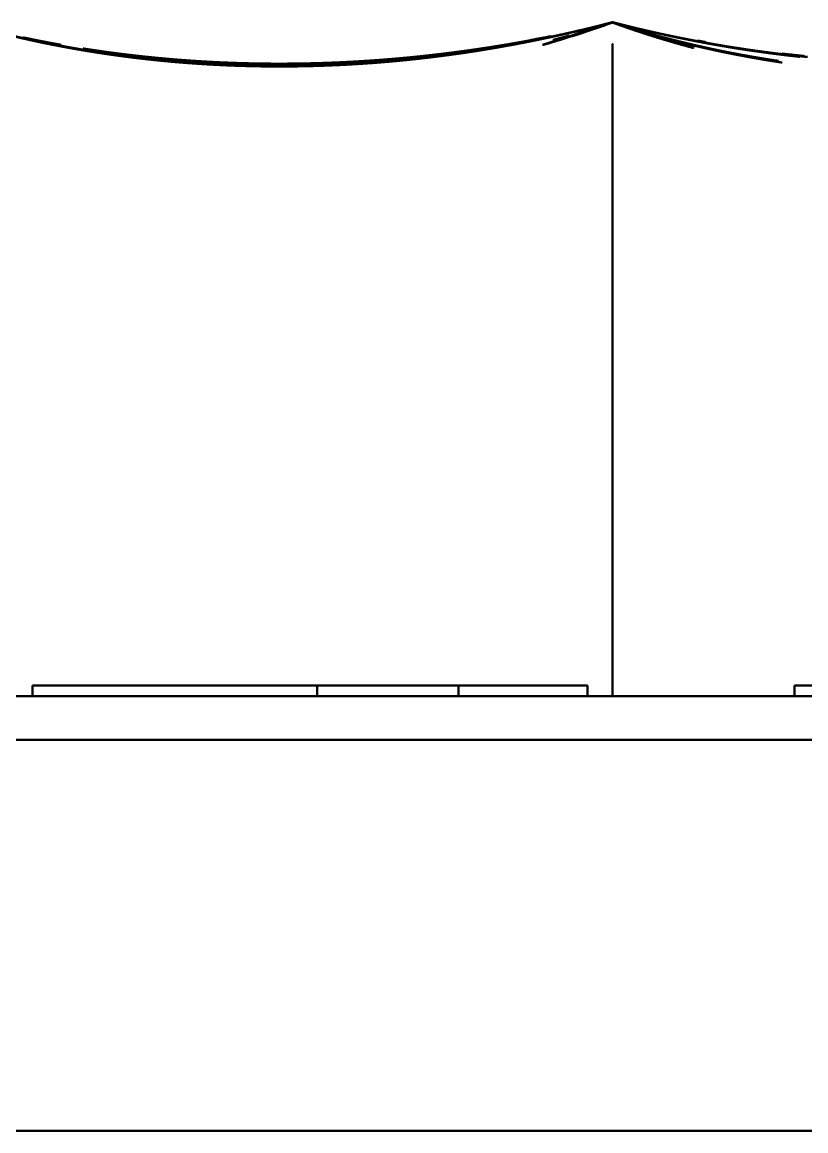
# Paper-space layout 'Layout1' of a CAD drawing. Header units: millimetres. Extents: x 37 to 380, y 30 to 264.
# Drawn here: x 158.25 to 161.86, y 167.45 to 172.55 of the extents above; entities that cross this region are included whole.
import ezdxf

# ---------------------------------------------------------------- set-up
doc = ezdxf.new("R2010")
doc.units = ezdxf.units.MM
doc.layers.add('170', color=7, linetype='Continuous', true_color=0xffffff)

psp = doc.layouts.get("Layout1")

# ---------------------------------------------------------------- linework, layer by layer
at = {"layer": '170', "color": 155, "linetype": 'Continuous', "lineweight": 50}
for p, q in [((160.6479, 172.4462), (160.9698, 172.549)), ((160.9698, 172.549), (160.7002, 172.4606)), ((160.9698, 172.5491), (160.8008, 172.4915)), ((158.3002, 169.4491), (158.3002, 169.4991)), ((158.3002, 169.4991), (158.3002, 169.4491)), ((159.6093, 169.4991), (159.6093, 169.4491)), ((159.6093, 169.4491), (159.6093, 169.4991)), ((160.261, 169.4491), (160.261, 169.4991)), ((160.8537, 169.4491), (160.8537, 169.4991)), ((161.8067, 169.4491), (161.8067, 169.4991)), ((161.8067, 169.4991), (161.8067, 169.4491)), ((139.4698, 169.4491), (173.4698, 169.4491)), ((139.4698, 169.2491), (173.4698, 169.2491)), ((139.4698, 167.4491), (173.4698, 167.4491)), ((139.4698, 167.4491), (173.4698, 167.4491))]:
    psp.add_line(p, q, dxfattribs=at)
for points, knots in [([(160.9698, 172.5509), (160.9538, 172.5468), (160.9378, 172.5426), (160.9218, 172.5386), (160.9058, 172.5345), (160.8898, 172.5305), (160.8738, 172.5266), (160.8578, 172.5227), (160.8418, 172.5188), (160.8258, 172.515), (160.8097, 172.5112), (160.7937, 172.5075), (160.7777, 172.5038), (160.7617, 172.5002), (160.7457, 172.4966), (160.7297, 172.493), (160.7137, 172.4895), (160.6976, 172.4861), (160.6816, 172.4826), (160.6656, 172.4793), (160.6496, 172.4759), (160.6336, 172.4726), (160.6176, 172.4694), (160.6015, 172.4662), (160.5855, 172.463), (160.5695, 172.4599), (160.5535, 172.4568), (160.5375, 172.4538), (160.5215, 172.4508), (160.5054, 172.4479), (160.4894, 172.445), (160.4734, 172.4421), (160.4574, 172.4393), (160.4414, 172.4365), (160.4254, 172.4338), (160.4094, 172.4311), (160.3934, 172.4285), (160.3774, 172.4259), (160.3613, 172.4233), (160.3453, 172.4208), (160.3294, 172.4183), (160.3133, 172.4159), (160.2973, 172.4135), (160.2813, 172.4112), (160.2654, 172.4089), (160.2494, 172.4067), (160.2334, 172.4045), (160.2174, 172.4023), (160.2014, 172.4002), (160.1854, 172.3981), (160.1694, 172.3961), (160.1534, 172.3941), (160.1375, 172.3922), (160.1215, 172.3903), (160.1055, 172.3884), (160.0895, 172.3866), (160.0736, 172.3848), (160.0576, 172.3831), (160.0417, 172.3814), (160.0257, 172.3798), (160.0097, 172.3782), (159.9938, 172.3766), (159.9778, 172.3751), (159.9619, 172.3737), (159.946, 172.3722), (159.93, 172.3709), (159.9141, 172.3695), (159.8982, 172.3682), (159.8822, 172.367), (159.8663, 172.3658), (159.8504, 172.3646), (159.8345, 172.3635), (159.8186, 172.3625), (159.8027, 172.3614), (159.7868, 172.3604), (159.7709, 172.3595), (159.755, 172.3586), (159.7391, 172.3578), (159.7232, 172.3569), (159.7074, 172.3562), (159.6915, 172.3554), (159.6756, 172.3548), (159.6598, 172.3541), (159.6439, 172.3535), (159.6281, 172.353), (159.6122, 172.3525), (159.5964, 172.352), (159.5806, 172.3516), (159.5647, 172.3512), (159.5489, 172.3509), (159.5331, 172.3506), (159.5173, 172.3504), (159.5015, 172.3502), (159.4857, 172.35), (159.4699, 172.3499), (159.4541, 172.3498), (159.4384, 172.3498), (159.4226, 172.3498), (159.4068, 172.3499), (159.3911, 172.35), (159.3753, 172.3501), (159.3596, 172.3503), (159.3438, 172.3506), (159.3281, 172.3508), (159.3124, 172.3512), (159.2967, 172.3515), (159.281, 172.3519), (159.2653, 172.3524), (159.2496, 172.3529), (159.2339, 172.3534), (159.2182, 172.354), (159.2026, 172.3546), (159.1869, 172.3553), (159.1713, 172.356), (159.1556, 172.3568), (159.14, 172.3576), (159.1244, 172.3584), (159.1088, 172.3593), (159.0932, 172.3603), (159.0776, 172.3612), (159.062, 172.3622), (159.0464, 172.3633), (159.0308, 172.3644), (159.0153, 172.3656), (158.9997, 172.3668), (158.9842, 172.368), (158.9686, 172.3693), (158.9531, 172.3706), (158.9376, 172.372), (158.9221, 172.3734), (158.9066, 172.3748), (158.8911, 172.3763), (158.8756, 172.3779), (158.8602, 172.3795), (158.8447, 172.3811), (158.8293, 172.3828), (158.8139, 172.3845), (158.7984, 172.3862), (158.783, 172.388), (158.7676, 172.3899), (158.7522, 172.3918), (158.7368, 172.3937), (158.7215, 172.3957), (158.7061, 172.3977), (158.6908, 172.3998), (158.6754, 172.4019), (158.6601, 172.404), (158.6448, 172.4062), (158.6295, 172.4085), (158.6142, 172.4107), (158.5989, 172.4131), (158.5837, 172.4154), (158.5684, 172.4179), (158.5532, 172.4203), (158.538, 172.4228), (158.5227, 172.4254), (158.5075, 172.4279), (158.4923, 172.4306), (158.4772, 172.4332), (158.462, 172.436), (158.4469, 172.4387), (158.4317, 172.4415), (158.4166, 172.4444), (158.4015, 172.4473), (158.3864, 172.4502), (158.3713, 172.4532), (158.3562, 172.4562), (158.3412, 172.4593), (158.3261, 172.4624), (158.3111, 172.4655), (158.2961, 172.4687), (158.2811, 172.472), (158.2661, 172.4753), (158.2511, 172.4786), (158.2361, 172.482), (158.2212, 172.4854), (158.2063, 172.4888), (158.1913, 172.4923), (158.1764, 172.4959), (158.1615, 172.4995), (158.1467, 172.5031), (158.1318, 172.5068), (158.117, 172.5105), (158.1021, 172.5143), (158.0873, 172.5181), (158.0725, 172.5219), (158.0577, 172.5258), (158.043, 172.5297), (158.0282, 172.5337), (158.0135, 172.5377), (157.9988, 172.5418), (157.9841, 172.5459), (157.9694, 172.5501)], [0, 0, 0.005444, 0.010886, 0.016324, 0.021762, 0.027193, 0.032624, 0.038051, 0.043475, 0.048896, 0.054313, 0.059727, 0.065141, 0.070548, 0.075956, 0.081357, 0.086759, 0.092157, 0.09755, 0.102942, 0.108331, 0.113715, 0.119098, 0.12448, 0.129858, 0.13523, 0.140603, 0.145972, 0.151336, 0.156701, 0.16206, 0.167416, 0.172773, 0.178124, 0.183473, 0.18882, 0.194164, 0.199506, 0.204845, 0.210179, 0.215511, 0.220844, 0.226171, 0.231497, 0.236816, 0.242138, 0.247454, 0.252768, 0.25808, 0.26339, 0.268695, 0.273998, 0.2793, 0.2846, 0.289894, 0.295191, 0.300479, 0.305769, 0.311054, 0.316337, 0.321619, 0.326897, 0.332172, 0.337447, 0.342717, 0.347986, 0.353253, 0.358516, 0.363774, 0.369035, 0.374291, 0.379546, 0.384797, 0.390043, 0.395292, 0.400537, 0.405777, 0.411017, 0.416252, 0.421487, 0.426721, 0.431951, 0.437177, 0.442403, 0.447624, 0.452846, 0.458063, 0.46328, 0.468493, 0.473706, 0.478915, 0.484124, 0.489326, 0.494531, 0.499729, 0.504927, 0.510122, 0.515316, 0.520508, 0.525699, 0.530884, 0.536068, 0.54125, 0.546432, 0.551611, 0.556786, 0.561959, 0.567135, 0.572302, 0.577472, 0.582636, 0.587801, 0.59296, 0.598122, 0.603278, 0.608436, 0.613587, 0.618739, 0.623888, 0.629035, 0.634179, 0.639324, 0.644464, 0.649605, 0.654739, 0.659875, 0.665009, 0.67014, 0.67527, 0.680397, 0.685522, 0.690649, 0.69577, 0.700889, 0.706007, 0.711125, 0.716235, 0.721351, 0.726461, 0.731569, 0.736676, 0.741781, 0.746885, 0.751987, 0.757087, 0.762186, 0.767281, 0.772377, 0.777469, 0.782559, 0.787649, 0.792737, 0.797824, 0.80291, 0.807991, 0.813072, 0.818151, 0.823229, 0.828303, 0.83338, 0.838449, 0.843525, 0.848592, 0.853663, 0.858726, 0.863792, 0.868854, 0.873919, 0.878976, 0.884037, 0.889094, 0.89415, 0.899204, 0.904257, 0.909306, 0.914359, 0.919404, 0.924453, 0.929499, 0.934544, 0.939587, 0.944629, 0.949669, 0.954708, 0.959745, 0.964782, 0.969816, 0.974851, 0.979882, 0.984917, 0.989943, 0.994973, 1, 1]), ([(157.9698, 172.5498), (157.9844, 172.5456), (157.999, 172.5415), (158.0135, 172.5374), (158.0282, 172.5333), (158.0428, 172.5293), (158.0575, 172.5253), (158.0721, 172.5213), (158.0868, 172.5174), (158.1015, 172.5136), (158.1162, 172.5098), (158.131, 172.506), (158.1457, 172.5023), (158.1605, 172.4986), (158.1753, 172.495), (158.1901, 172.4914), (158.2049, 172.4879), (158.2198, 172.4844), (158.2346, 172.4809), (158.2495, 172.4775), (158.2644, 172.4741), (158.2793, 172.4708), (158.2943, 172.4675), (158.3092, 172.4643), (158.3242, 172.4611), (158.3391, 172.4579), (158.3542, 172.4548), (158.3692, 172.4518), (158.3842, 172.4488), (158.3992, 172.4458), (158.4143, 172.4429), (158.4294, 172.44), (158.4445, 172.4371), (158.4596, 172.4344), (158.4747, 172.4316), (158.4899, 172.4289), (158.505, 172.4262), (158.5202, 172.4236), (158.5354, 172.421), (158.5506, 172.4185), (158.5659, 172.416), (158.5811, 172.4136), (158.5964, 172.4112), (158.6116, 172.4088), (158.6269, 172.4065), (158.6422, 172.4043), (158.6576, 172.402), (158.6729, 172.3999), (158.6882, 172.3977), (158.7036, 172.3956), (158.719, 172.3936), (158.7344, 172.3916), (158.7498, 172.3896), (158.7652, 172.3877), (158.7806, 172.3859), (158.796, 172.384), (158.8115, 172.3823), (158.827, 172.3805), (158.8424, 172.3788), (158.8579, 172.3772), (158.8734, 172.3756), (158.889, 172.374), (158.9045, 172.3725), (158.92, 172.371), (158.9356, 172.3696), (158.9511, 172.3682), (158.9667, 172.3669), (158.9823, 172.3656), (158.9979, 172.3643), (159.0135, 172.3631), (159.0291, 172.362), (159.0448, 172.3609), (159.0604, 172.3598), (159.0761, 172.3588), (159.0917, 172.3578), (159.1074, 172.3568), (159.1231, 172.3559), (159.1387, 172.3551), (159.1544, 172.3543), (159.1702, 172.3535), (159.1859, 172.3528), (159.2016, 172.3521), (159.2173, 172.3515), (159.2331, 172.3509), (159.2488, 172.3503), (159.2646, 172.3498), (159.2804, 172.3494), (159.2961, 172.349), (159.3119, 172.3486), (159.3277, 172.3483), (159.3435, 172.348), (159.3593, 172.3477), (159.3751, 172.3476), (159.391, 172.3474), (159.4068, 172.3473), (159.4226, 172.3473), (159.4385, 172.3472), (159.4543, 172.3473), (159.4702, 172.3473), (159.486, 172.3474), (159.5019, 172.3476), (159.5178, 172.3478), (159.5337, 172.3481), (159.5495, 172.3484), (159.5654, 172.3487), (159.5813, 172.3491), (159.5972, 172.3495), (159.6131, 172.35), (159.6291, 172.3505), (159.645, 172.351), (159.6609, 172.3516), (159.6768, 172.3523), (159.6927, 172.353), (159.7087, 172.3537), (159.7246, 172.3545), (159.7406, 172.3553), (159.7565, 172.3562), (159.7725, 172.3571), (159.7884, 172.3581), (159.8044, 172.359), (159.8203, 172.3601), (159.8363, 172.3612), (159.8523, 172.3623), (159.8682, 172.3635), (159.8842, 172.3647), (159.9002, 172.366), (159.9162, 172.3673), (159.9321, 172.3686), (159.9481, 172.37), (159.9641, 172.3715), (159.9801, 172.3729), (159.9961, 172.3745), (160.0121, 172.376), (160.0281, 172.3777), (160.0441, 172.3793), (160.0601, 172.381), (160.0761, 172.3828), (160.0921, 172.3846), (160.1081, 172.3864), (160.1241, 172.3883), (160.14, 172.3902), (160.156, 172.3922), (160.1721, 172.3942), (160.1881, 172.3963), (160.2041, 172.3984), (160.2201, 172.4005), (160.2361, 172.4027), (160.2521, 172.4049), (160.2681, 172.4072), (160.2841, 172.4095), (160.3001, 172.4119), (160.316, 172.4143), (160.332, 172.4167), (160.348, 172.4192), (160.364, 172.4218), (160.38, 172.4244), (160.396, 172.427), (160.412, 172.4297), (160.428, 172.4324), (160.444, 172.4352), (160.46, 172.438), (160.476, 172.4408), (160.4919, 172.4437), (160.5079, 172.4467), (160.5239, 172.4496), (160.5399, 172.4527), (160.5558, 172.4557), (160.5718, 172.4589), (160.5878, 172.462), (160.6038, 172.4652), (160.6197, 172.4685), (160.6357, 172.4718), (160.6516, 172.4751), (160.6676, 172.4785), (160.6835, 172.4819), (160.6995, 172.4854), (160.7154, 172.4889), (160.7313, 172.4924), (160.7473, 172.496), (160.7632, 172.4997), (160.7791, 172.5034), (160.795, 172.5071), (160.8109, 172.5109), (160.8268, 172.5147), (160.8428, 172.5186), (160.8587, 172.5225), (160.8745, 172.5264), (160.8904, 172.5304), (160.9063, 172.5345), (160.9222, 172.5386), (160.9381, 172.5427), (160.9539, 172.5469), (160.9698, 172.5511)], [0, 0, 0.00499, 0.009985, 0.014979, 0.019978, 0.024975, 0.029977, 0.034977, 0.039984, 0.044988, 0.049997, 0.055003, 0.060018, 0.06503, 0.070048, 0.075063, 0.080085, 0.085106, 0.090131, 0.095155, 0.100187, 0.105215, 0.11025, 0.115285, 0.120325, 0.125363, 0.13041, 0.135453, 0.140504, 0.145551, 0.15061, 0.155661, 0.160724, 0.165784, 0.170849, 0.175917, 0.180986, 0.186059, 0.191137, 0.196212, 0.201295, 0.206376, 0.211465, 0.21655, 0.221645, 0.226737, 0.231837, 0.236934, 0.242037, 0.247141, 0.25225, 0.25736, 0.262472, 0.267585, 0.272707, 0.277824, 0.282949, 0.288072, 0.293201, 0.298332, 0.303467, 0.308602, 0.313738, 0.318879, 0.324023, 0.329165, 0.334316, 0.339463, 0.344619, 0.349773, 0.35493, 0.360089, 0.365254, 0.370418, 0.375584, 0.380753, 0.385924, 0.391098, 0.396275, 0.401454, 0.406636, 0.411818, 0.417005, 0.422192, 0.427382, 0.432575, 0.437771, 0.442966, 0.448168, 0.453366, 0.458571, 0.463775, 0.468986, 0.474197, 0.479408, 0.484622, 0.489842, 0.49506, 0.500281, 0.505505, 0.51073, 0.515958, 0.521189, 0.526418, 0.531653, 0.536889, 0.542129, 0.547369, 0.552613, 0.557858, 0.563103, 0.568352, 0.573604, 0.578855, 0.584112, 0.589367, 0.594627, 0.59989, 0.605154, 0.610416, 0.615685, 0.620952, 0.626227, 0.6315, 0.636773, 0.642051, 0.647331, 0.652611, 0.657896, 0.663179, 0.668467, 0.673756, 0.67905, 0.684342, 0.689635, 0.694933, 0.700233, 0.705531, 0.710834, 0.716139, 0.721445, 0.726754, 0.732067, 0.737379, 0.742693, 0.748008, 0.753326, 0.758646, 0.76397, 0.769294, 0.77462, 0.779944, 0.785274, 0.790607, 0.795941, 0.801275, 0.806614, 0.811952, 0.817293, 0.822636, 0.827981, 0.833326, 0.838673, 0.844024, 0.849376, 0.854731, 0.860086, 0.865443, 0.870804, 0.876167, 0.881529, 0.886895, 0.89226, 0.897632, 0.903003, 0.908373, 0.913747, 0.919125, 0.924502, 0.929882, 0.935266, 0.940649, 0.946035, 0.951423, 0.956813, 0.962203, 0.967597, 0.972995, 0.978393, 0.98379, 0.989192, 0.994594, 1, 1]), ([(160.9698, 172.5511), (160.9538, 172.5468), (160.9377, 172.5426), (160.9217, 172.5384), (160.9056, 172.5343), (160.8895, 172.5302), (160.8735, 172.5262), (160.8574, 172.5222), (160.8413, 172.5182), (160.8252, 172.5143), (160.8092, 172.5105), (160.7931, 172.5067), (160.777, 172.5029), (160.7609, 172.4992), (160.7448, 172.4955), (160.7287, 172.4919), (160.7126, 172.4883), (160.6964, 172.4848), (160.6803, 172.4813), (160.6642, 172.4779), (160.6481, 172.4745), (160.632, 172.4711), (160.6158, 172.4678), (160.5997, 172.4646), (160.5836, 172.4613), (160.5674, 172.4582), (160.5513, 172.4551), (160.5351, 172.452), (160.519, 172.4489), (160.5028, 172.4459), (160.4867, 172.443), (160.4706, 172.4401), (160.4544, 172.4372), (160.4382, 172.4344), (160.4221, 172.4317), (160.4059, 172.429), (160.3898, 172.4263), (160.3736, 172.4237), (160.3574, 172.4211), (160.3413, 172.4185), (160.3251, 172.416), (160.3089, 172.4136), (160.2928, 172.4112), (160.2766, 172.4088), (160.2604, 172.4065), (160.2443, 172.4042), (160.2281, 172.402), (160.2119, 172.3998), (160.1958, 172.3977), (160.1796, 172.3956), (160.1634, 172.3936), (160.1473, 172.3916), (160.1311, 172.3896), (160.115, 172.3877), (160.0988, 172.3858), (160.0827, 172.384), (160.0665, 172.3822), (160.0503, 172.3805), (160.0342, 172.3788), (160.0181, 172.3772), (160.0019, 172.3756), (159.9858, 172.374), (159.9696, 172.3725), (159.9535, 172.371), (159.9374, 172.3696), (159.9212, 172.3682), (159.9051, 172.3669), (159.889, 172.3656), (159.8729, 172.3644), (159.8568, 172.3632), (159.8407, 172.362), (159.8246, 172.3609), (159.8085, 172.3599), (159.7924, 172.3589), (159.7763, 172.3579), (159.7602, 172.357), (159.7442, 172.3561), (159.7281, 172.3553), (159.712, 172.3545), (159.696, 172.3537), (159.6799, 172.353), (159.6639, 172.3523), (159.6479, 172.3517), (159.6318, 172.3512), (159.6158, 172.3506), (159.5998, 172.3502), (159.5838, 172.3497), (159.5678, 172.3493), (159.5518, 172.349), (159.5359, 172.3487), (159.5199, 172.3484), (159.5039, 172.3482), (159.488, 172.3481), (159.4721, 172.3479), (159.4561, 172.3479), (159.4402, 172.3478), (159.4243, 172.3478), (159.4084, 172.3479), (159.3925, 172.348), (159.3766, 172.3481), (159.3608, 172.3483), (159.3449, 172.3485), (159.3291, 172.3488), (159.3132, 172.3491), (159.2974, 172.3495), (159.2816, 172.3499), (159.2658, 172.3504), (159.25, 172.3508), (159.2343, 172.3514), (159.2185, 172.352), (159.2028, 172.3526), (159.187, 172.3533), (159.1713, 172.354), (159.1556, 172.3547), (159.1399, 172.3556), (159.1242, 172.3564), (159.1085, 172.3573), (159.0929, 172.3582), (159.0773, 172.3592), (159.0616, 172.3602), (159.046, 172.3613), (159.0304, 172.3624), (159.0148, 172.3636), (158.9993, 172.3647), (158.9837, 172.366), (158.9682, 172.3673), (158.9527, 172.3686), (158.9372, 172.37), (158.9217, 172.3714), (158.9062, 172.3728), (158.8908, 172.3743), (158.8753, 172.3759), (158.8599, 172.3774), (158.8445, 172.3791), (158.8291, 172.3807), (158.8138, 172.3825), (158.7984, 172.3842), (158.7831, 172.386), (158.7678, 172.3879), (158.7524, 172.3897), (158.7372, 172.3917), (158.7219, 172.3936), (158.7067, 172.3956), (158.6914, 172.3977), (158.6762, 172.3998), (158.661, 172.4019), (158.6459, 172.4041), (158.6307, 172.4063), (158.6156, 172.4086), (158.6005, 172.4109), (158.5854, 172.4133), (158.5703, 172.4157), (158.5552, 172.4181), (158.5402, 172.4206), (158.5252, 172.4231), (158.5102, 172.4257), (158.4952, 172.4283), (158.4802, 172.4309), (158.4653, 172.4336), (158.4504, 172.4363), (158.4355, 172.4391), (158.4206, 172.4419), (158.4057, 172.4448), (158.3909, 172.4477), (158.3761, 172.4506), (158.3613, 172.4536), (158.3465, 172.4566), (158.3317, 172.4597), (158.317, 172.4628), (158.3023, 172.4659), (158.2876, 172.4691), (158.2729, 172.4724), (158.2583, 172.4756), (158.2436, 172.479), (158.229, 172.4823), (158.2145, 172.4857), (158.1999, 172.4891), (158.1853, 172.4926), (158.1708, 172.4962), (158.1563, 172.4997), (158.1418, 172.5033), (158.1274, 172.507), (158.113, 172.5107), (158.0985, 172.5144), (158.0842, 172.5182), (158.0698, 172.522), (158.0554, 172.5258), (158.0411, 172.5297), (158.0268, 172.5337), (158.0125, 172.5377), (157.9983, 172.5417), (157.984, 172.5458), (157.9698, 172.5498)], [0, 0, 0.005469, 0.010935, 0.016396, 0.021858, 0.027315, 0.032769, 0.038222, 0.043675, 0.049124, 0.054571, 0.060016, 0.065458, 0.070897, 0.076336, 0.081771, 0.087207, 0.092639, 0.098068, 0.103498, 0.108923, 0.114346, 0.11977, 0.125191, 0.130608, 0.136023, 0.141438, 0.14685, 0.15226, 0.15767, 0.163074, 0.168479, 0.173882, 0.179285, 0.184682, 0.19008, 0.195472, 0.200865, 0.206256, 0.211645, 0.217031, 0.222415, 0.227797, 0.233177, 0.238554, 0.243933, 0.249307, 0.254678, 0.260047, 0.265415, 0.270781, 0.276145, 0.281503, 0.286864, 0.292219, 0.297572, 0.302924, 0.308275, 0.31362, 0.318967, 0.32431, 0.329647, 0.334987, 0.340322, 0.345652, 0.350984, 0.356312, 0.361635, 0.366957, 0.372278, 0.377594, 0.382909, 0.38822, 0.39353, 0.398836, 0.404141, 0.409441, 0.414737, 0.420033, 0.425325, 0.430612, 0.435899, 0.441182, 0.446464, 0.451739, 0.457014, 0.462285, 0.467555, 0.472818, 0.478081, 0.48334, 0.488596, 0.493848, 0.499097, 0.504342, 0.509583, 0.514821, 0.520059, 0.525291, 0.530519, 0.535744, 0.540969, 0.546184, 0.5514, 0.556612, 0.561821, 0.567024, 0.572227, 0.577424, 0.582618, 0.587806, 0.592995, 0.598177, 0.603353, 0.60853, 0.613701, 0.618869, 0.624031, 0.629191, 0.634348, 0.639499, 0.644648, 0.649795, 0.654936, 0.660071, 0.665204, 0.670332, 0.675457, 0.68058, 0.685698, 0.69081, 0.695917, 0.701022, 0.706125, 0.711222, 0.716315, 0.721402, 0.726488, 0.731568, 0.736647, 0.741717, 0.746786, 0.75185, 0.756912, 0.761966, 0.767019, 0.772067, 0.777111, 0.782152, 0.787186, 0.792219, 0.797247, 0.80227, 0.807289, 0.812304, 0.817318, 0.822324, 0.827325, 0.832326, 0.837319, 0.842311, 0.847299, 0.852279, 0.85726, 0.862232, 0.867204, 0.872172, 0.877136, 0.882093, 0.887049, 0.891999, 0.896948, 0.90189, 0.906832, 0.911766, 0.916701, 0.921629, 0.926553, 0.931474, 0.936391, 0.941306, 0.946216, 0.951121, 0.956025, 0.960923, 0.965821, 0.970713, 0.975606, 0.980489, 0.985375, 0.990252, 0.99513, 1, 1]), ([(157.9698, 172.5501), (157.9854, 172.5457), (158.001, 172.5413), (158.0166, 172.537), (158.0322, 172.5328), (158.0478, 172.5286), (158.0635, 172.5244), (158.0792, 172.5203), (158.0948, 172.5163), (158.1105, 172.5123), (158.1262, 172.5083), (158.1419, 172.5045), (158.1577, 172.5006), (158.1734, 172.4968), (158.1892, 172.4931), (158.2049, 172.4894), (158.2207, 172.4858), (158.2365, 172.4822), (158.2523, 172.4787), (158.2681, 172.4752), (158.2839, 172.4717), (158.2998, 172.4684), (158.3156, 172.465), (158.3315, 172.4617), (158.3473, 172.4585), (158.3632, 172.4553), (158.3791, 172.4522), (158.395, 172.4491), (158.4109, 172.4461), (158.4269, 172.4431), (158.4428, 172.4402), (158.4587, 172.4373), (158.4747, 172.4344), (158.4907, 172.4317), (158.5067, 172.4289), (158.5226, 172.4262), (158.5386, 172.4236), (158.5547, 172.421), (158.5707, 172.4185), (158.5867, 172.416), (158.6027, 172.4135), (158.6188, 172.4111), (158.6348, 172.4088), (158.6509, 172.4065), (158.667, 172.4042), (158.6831, 172.402), (158.6991, 172.3999), (158.7152, 172.3978), (158.7313, 172.3957), (158.7475, 172.3937), (158.7636, 172.3917), (158.7797, 172.3898), (158.7958, 172.388), (158.812, 172.3861), (158.8281, 172.3844), (158.8443, 172.3827), (158.8604, 172.381), (158.8766, 172.3794), (158.8928, 172.3778), (158.9089, 172.3762), (158.9251, 172.3748), (158.9413, 172.3733), (158.9575, 172.3719), (158.9737, 172.3706), (158.9899, 172.3693), (159.0061, 172.3681), (159.0223, 172.3668), (159.0385, 172.3657), (159.0548, 172.3646), (159.071, 172.3635), (159.0872, 172.3625), (159.1034, 172.3616), (159.1197, 172.3606), (159.1359, 172.3598), (159.1522, 172.3589), (159.1684, 172.3582), (159.1846, 172.3574), (159.2009, 172.3567), (159.2171, 172.3561), (159.2334, 172.3555), (159.2496, 172.355), (159.2659, 172.3545), (159.2821, 172.354), (159.2984, 172.3536), (159.3147, 172.3532), (159.3309, 172.3529), (159.3472, 172.3526), (159.3634, 172.3524), (159.3797, 172.3522), (159.3959, 172.3521), (159.4122, 172.352), (159.4284, 172.352), (159.4447, 172.352), (159.477, 172.3521), (159.5094, 172.3524), (159.5419, 172.3529), (159.5744, 172.3536), (159.607, 172.3544), (159.6396, 172.3555), (159.6722, 172.3567), (159.705, 172.3581), (159.7377, 172.3597), (159.7705, 172.3615), (159.8034, 172.3634), (159.8363, 172.3656), (159.8693, 172.3679), (159.9023, 172.3704), (159.9353, 172.3731), (159.9683, 172.376), (160.0015, 172.3791), (160.0346, 172.3823), (160.0678, 172.3858), (160.101, 172.3894), (160.1342, 172.3932), (160.1674, 172.3972), (160.2007, 172.4014), (160.234, 172.4058), (160.2673, 172.4103), (160.3007, 172.4151), (160.334, 172.4201), (160.3674, 172.4252), (160.4008, 172.4305), (160.4342, 172.4361), (160.4676, 172.4418), (160.5011, 172.4477), (160.5345, 172.4538), (160.568, 172.4601), (160.6014, 172.4666), (160.6349, 172.4733), (160.6684, 172.4801), (160.7019, 172.4872), (160.7354, 172.4945), (160.7688, 172.502), (160.8023, 172.5096), (160.8358, 172.5175), (160.8693, 172.5255), (160.9028, 172.5338), (160.9363, 172.5423), (160.9698, 172.5509)], [0, 0, 0.005333, 0.010672, 0.016002, 0.021341, 0.026672, 0.032009, 0.037338, 0.042676, 0.048007, 0.053344, 0.058672, 0.06401, 0.069341, 0.074678, 0.080008, 0.085347, 0.090679, 0.096014, 0.101346, 0.106685, 0.112019, 0.117356, 0.122691, 0.128029, 0.133364, 0.138705, 0.14404, 0.149382, 0.154717, 0.160059, 0.165396, 0.170739, 0.17608, 0.181421, 0.186763, 0.192106, 0.197449, 0.202793, 0.208135, 0.21348, 0.218824, 0.224172, 0.229518, 0.234868, 0.240212, 0.245562, 0.250909, 0.256257, 0.261607, 0.266959, 0.272305, 0.277659, 0.283008, 0.288363, 0.293712, 0.299066, 0.304419, 0.309773, 0.315126, 0.320481, 0.325835, 0.33119, 0.336545, 0.341901, 0.347256, 0.352614, 0.357967, 0.363329, 0.368683, 0.37404, 0.379395, 0.384753, 0.390111, 0.395471, 0.400827, 0.406185, 0.41154, 0.4169, 0.422257, 0.427616, 0.432972, 0.43833, 0.443685, 0.449043, 0.4544, 0.459758, 0.465111, 0.470471, 0.475825, 0.481181, 0.486534, 0.491894, 0.502546, 0.513218, 0.523912, 0.534624, 0.545361, 0.55611, 0.566885, 0.577672, 0.588487, 0.59931, 0.610162, 0.621024, 0.63191, 0.642808, 0.65373, 0.664661, 0.675619, 0.686585, 0.697574, 0.708574, 0.719594, 0.730628, 0.741679, 0.752746, 0.763827, 0.774924, 0.78604, 0.797165, 0.808307, 0.819462, 0.830638, 0.841821, 0.853026, 0.864239, 0.875474, 0.886717, 0.897981, 0.909251, 0.920544, 0.931848, 0.94317, 0.954502, 0.965857, 0.977217, 0.988607, 1, 1]), ([(160.6497, 172.4463), (160.6755, 172.4536), (160.8231, 172.4986), (160.9698, 172.5491)], [0, 0, 0.079905, 0.538715, 1, 1]), ([(160.7962, 172.4947), (160.8275, 172.504), (160.8513, 172.5112), (160.875, 172.5185), (160.8987, 172.5259), (160.9225, 172.5335), (160.9461, 172.5413), (160.9698, 172.5491)], [0, 0, 0.179325, 0.315707, 0.452523, 0.589127, 0.726114, 0.862932, 1, 1]), ([(160.9698, 172.5491), (160.9578, 172.5451), (160.9457, 172.5411), (160.9338, 172.5372), (160.9218, 172.5333), (160.9098, 172.5295), (160.8979, 172.5257), (160.886, 172.5219), (160.8741, 172.5182), (160.8622, 172.5145), (160.8504, 172.5109), (160.8385, 172.5073), (160.8267, 172.5037), (160.815, 172.5002), (160.8032, 172.4967), (160.7963, 172.4947)], [0, 0, 0.069684, 0.139333, 0.208676, 0.277913, 0.346901, 0.415783, 0.484416, 0.552944, 0.621241, 0.689418, 0.757364, 0.825207, 0.892767, 0.960262, 1, 1]), ([(160.7965, 172.4955), (160.8056, 172.4981), (160.8192, 172.5021), (160.8328, 172.5061), (160.8464, 172.5102), (160.86, 172.5143), (160.8737, 172.5185), (160.8873, 172.5227), (160.901, 172.527), (160.9147, 172.5313), (160.9285, 172.5357), (160.9422, 172.5402), (160.956, 172.5446), (160.9698, 172.5492)], [0, 0, 0.052454, 0.130393, 0.208412, 0.286715, 0.365116, 0.443857, 0.522626, 0.601752, 0.680946, 0.760461, 0.840063, 0.919969, 1, 1]), ([(160.9698, 172.5493), (160.9464, 172.5417), (160.9347, 172.538), (160.9229, 172.5343), (160.9112, 172.5306), (160.8994, 172.527), (160.8875, 172.5234), (160.8757, 172.5198), (160.8639, 172.5162), (160.852, 172.5127), (160.8401, 172.5092), (160.8282, 172.5057), (160.8183, 172.5029)], [0, 0, 0.155126, 0.232878, 0.310572, 0.388476, 0.466321, 0.544421, 0.622401, 0.700575, 0.778693, 0.857086, 0.935299, 1, 1]), ([(160.9698, 172.5492), (160.958, 172.5453), (160.9462, 172.5415), (160.9344, 172.5376), (160.9226, 172.5339), (160.9107, 172.5301), (160.8988, 172.5264), (160.8869, 172.5227), (160.875, 172.5191), (160.8631, 172.5154), (160.8512, 172.5118), (160.8392, 172.5083), (160.8187, 172.5022)], [0, 0, 0.078421, 0.156739, 0.235245, 0.313672, 0.39235, 0.470927, 0.549695, 0.628324, 0.707246, 0.786011, 0.865007, 1, 1]), ([(161.8316, 172.3918), (161.8153, 172.3936), (161.799, 172.3954), (161.7827, 172.3973), (161.7664, 172.3992), (161.75, 172.4012), (161.7337, 172.4032), (161.7173, 172.4053), (161.7009, 172.4074), (161.6845, 172.4096), (161.6681, 172.4118), (161.6517, 172.414), (161.6352, 172.4163), (161.6188, 172.4187), (161.6023, 172.4211), (161.5858, 172.4236), (161.5694, 172.4261), (161.5529, 172.4286), (161.5364, 172.4312), (161.5198, 172.4339), (161.5033, 172.4366), (161.4868, 172.4394), (161.4702, 172.4422), (161.4537, 172.445), (161.4371, 172.448), (161.4205, 172.4509), (161.404, 172.4539), (161.3874, 172.457), (161.3708, 172.4601), (161.3541, 172.4633), (161.3375, 172.4665), (161.3209, 172.4698), (161.3042, 172.4731), (161.2876, 172.4765), (161.2709, 172.4799), (161.2543, 172.4834), (161.2376, 172.487), (161.2209, 172.4906), (161.2042, 172.4942), (161.1875, 172.4979), (161.1708, 172.5017), (161.1541, 172.5055), (161.1374, 172.5093), (161.1206, 172.5133), (161.1039, 172.5172), (161.0872, 172.5213), (161.0704, 172.5254), (161.0537, 172.5295), (161.0369, 172.5337), (161.0201, 172.538), (161.0034, 172.5423), (160.9866, 172.5467), (160.9698, 172.5511)], [0, 0, 0.018704, 0.037386, 0.056124, 0.074867, 0.093641, 0.112421, 0.131254, 0.150072, 0.168943, 0.18781, 0.206719, 0.225623, 0.244584, 0.263528, 0.282527, 0.301522, 0.320562, 0.339598, 0.35868, 0.377756, 0.39688, 0.415999, 0.435164, 0.454328, 0.473537, 0.492743, 0.511985, 0.531235, 0.550533, 0.569819, 0.589152, 0.608495, 0.627874, 0.647241, 0.666668, 0.686082, 0.705546, 0.725011, 0.744522, 0.764027, 0.783578, 0.803132, 0.822733, 0.842327, 0.86197, 0.881606, 0.901291, 0.920978, 0.94072, 0.96044, 0.980225, 1, 1]), ([(160.9698, 172.5511), (160.986, 172.5468), (161.0022, 172.5426), (161.0184, 172.5384), (161.0347, 172.5343), (161.0509, 172.5302), (161.0672, 172.5261), (161.0835, 172.5222), (161.0998, 172.5182), (161.1162, 172.5143), (161.1325, 172.5105), (161.1489, 172.5067), (161.1652, 172.5029), (161.1816, 172.4992), (161.198, 172.4956), (161.2145, 172.4919), (161.2309, 172.4884), (161.2473, 172.4849), (161.2638, 172.4814), (161.2803, 172.478), (161.2968, 172.4746), (161.3133, 172.4713), (161.3298, 172.468), (161.3464, 172.4648), (161.3629, 172.4616), (161.3795, 172.4585), (161.396, 172.4554), (161.4126, 172.4523), (161.4293, 172.4493), (161.4459, 172.4464), (161.4625, 172.4435), (161.4792, 172.4407), (161.4958, 172.4379), (161.5125, 172.4351), (161.5292, 172.4324), (161.5459, 172.4297), (161.5626, 172.4271), (161.5793, 172.4246), (161.5961, 172.422), (161.6128, 172.4196), (161.6296, 172.4172), (161.6463, 172.4148), (161.6631, 172.4124), (161.6799, 172.4102), (161.6967, 172.4079), (161.7136, 172.4058), (161.7304, 172.4036), (161.7492, 172.4013)], [0, 0, 0.021087, 0.042177, 0.063288, 0.084393, 0.105497, 0.126614, 0.147741, 0.168865, 0.190002, 0.21114, 0.232286, 0.253432, 0.274592, 0.295751, 0.316921, 0.33809, 0.359276, 0.380458, 0.401643, 0.42284, 0.444052, 0.465252, 0.486477, 0.507692, 0.528923, 0.550153, 0.571399, 0.592648, 0.613898, 0.63515, 0.656419, 0.67769, 0.698976, 0.720253, 0.741548, 0.762843, 0.784157, 0.805462, 0.826784, 0.848109, 0.869439, 0.890774, 0.912127, 0.933471, 0.954833, 0.976188, 1, 1]), ([(161.8303, 172.3948), (161.8134, 172.3966), (161.7965, 172.3985), (161.7797, 172.4004), (161.7628, 172.4024), (161.746, 172.4044), (161.7291, 172.4064), (161.7123, 172.4085), (161.6955, 172.4107), (161.6787, 172.4129), (161.6619, 172.4151), (161.6451, 172.4174), (161.6284, 172.4197), (161.6116, 172.4221), (161.5949, 172.4245), (161.5782, 172.427), (161.5615, 172.4295), (161.5448, 172.4321), (161.5281, 172.4347), (161.5115, 172.4373), (161.4948, 172.44), (161.4782, 172.4428), (161.4616, 172.4456), (161.4449, 172.4484), (161.4284, 172.4513), (161.4118, 172.4542), (161.3952, 172.4572), (161.3787, 172.4602), (161.3621, 172.4633), (161.3456, 172.4664), (161.3291, 172.4696), (161.3126, 172.4728), (161.2961, 172.4761), (161.2797, 172.4794), (161.2632, 172.4827), (161.2468, 172.4861), (161.2304, 172.4896), (161.214, 172.493), (161.1976, 172.4966), (161.1812, 172.5002), (161.1648, 172.5038), (161.1485, 172.5075), (161.1322, 172.5112), (161.1159, 172.5149), (161.0996, 172.5188), (161.0833, 172.5226), (161.067, 172.5265), (161.0508, 172.5305), (161.0346, 172.5345), (161.0183, 172.5385), (161.0021, 172.5426), (160.986, 172.5467), (160.9698, 172.5509)], [0, 0, 0.019417, 0.038825, 0.058217, 0.077616, 0.096996, 0.116372, 0.13573, 0.155096, 0.174445, 0.193789, 0.213116, 0.232451, 0.25177, 0.271083, 0.290382, 0.30969, 0.328969, 0.348258, 0.367528, 0.386799, 0.406065, 0.425316, 0.444565, 0.463799, 0.483031, 0.502262, 0.521476, 0.540692, 0.559902, 0.5791, 0.598298, 0.617482, 0.636666, 0.655835, 0.675006, 0.694174, 0.713329, 0.732473, 0.751618, 0.770762, 0.789893, 0.809014, 0.828134, 0.847256, 0.866366, 0.885478, 0.904569, 0.923669, 0.94276, 0.961843, 0.980928, 1, 1]), ([(160.9698, 172.5509), (160.9864, 172.5466), (161.0031, 172.5424), (161.0197, 172.5382), (161.0364, 172.534), (161.053, 172.5299), (161.0697, 172.5259), (161.0863, 172.5219), (161.1029, 172.518), (161.1196, 172.5141), (161.1362, 172.5103), (161.1528, 172.5065), (161.1694, 172.5028), (161.1861, 172.4991), (161.2027, 172.4955), (161.2193, 172.4919), (161.2359, 172.4884), (161.2525, 172.4849), (161.2691, 172.4815), (161.2857, 172.4782), (161.3023, 172.4749), (161.3189, 172.4716), (161.3355, 172.4684), (161.352, 172.4652), (161.3686, 172.4621), (161.3852, 172.4591), (161.4018, 172.4561), (161.4183, 172.4531), (161.4349, 172.4502), (161.4514, 172.4473), (161.468, 172.4445), (161.4845, 172.4417), (161.5011, 172.439), (161.5176, 172.4364), (161.5341, 172.4337), (161.5506, 172.4312), (161.5672, 172.4287), (161.5837, 172.4262), (161.6002, 172.4238), (161.6166, 172.4214), (161.6331, 172.4191), (161.6496, 172.4168), (161.6661, 172.4145), (161.6825, 172.4124), (161.699, 172.4102), (161.7154, 172.4081), (161.7319, 172.4061), (161.7483, 172.4041), (161.7647, 172.4021), (161.7811, 172.4002), (161.7975, 172.3984), (161.8139, 172.3966), (161.8303, 172.3948)], [0, 0, 0.01963, 0.039266, 0.05887, 0.078471, 0.098047, 0.117608, 0.137141, 0.156675, 0.176182, 0.195674, 0.215143, 0.234609, 0.25404, 0.273484, 0.292879, 0.312284, 0.331653, 0.351023, 0.370357, 0.389706, 0.409005, 0.428319, 0.447585, 0.466865, 0.4861, 0.505347, 0.524563, 0.543777, 0.562961, 0.582134, 0.601287, 0.620443, 0.639554, 0.65868, 0.677763, 0.69686, 0.715914, 0.734971, 0.753997, 0.773017, 0.792016, 0.811008, 0.82997, 0.848936, 0.86786, 0.88679, 0.90569, 0.924595, 0.943458, 0.962327, 0.981165, 1, 1]), ([(160.9698, 172.5494), (160.9827, 172.5453), (160.9956, 172.5413), (161.0085, 172.5372), (161.0215, 172.5333), (161.0344, 172.5293), (161.0474, 172.5254), (161.0604, 172.5215), (161.0734, 172.5177), (161.0864, 172.5139), (161.0994, 172.5101), (161.1124, 172.5064), (161.1255, 172.5027), (161.1385, 172.499), (161.1516, 172.4954), (161.1647, 172.4918), (161.1778, 172.4883), (161.1908, 172.4848), (161.204, 172.4813), (161.2171, 172.4779), (161.2302, 172.4745), (161.2433, 172.4711), (161.2565, 172.4678), (161.2696, 172.4645), (161.2828, 172.4612), (161.2959, 172.458), (161.3091, 172.4548), (161.3223, 172.4517), (161.3355, 172.4486), (161.3487, 172.4455), (161.3619, 172.4425), (161.3751, 172.4395), (161.3883, 172.4366), (161.4016, 172.4336), (161.4148, 172.4308), (161.428, 172.4279), (161.4413, 172.4251), (161.4545, 172.4223), (161.4678, 172.4196), (161.481, 172.4169), (161.4943, 172.4142), (161.5076, 172.4116), (161.5209, 172.409), (161.5341, 172.4065), (161.5474, 172.404), (161.5607, 172.4015), (161.574, 172.3991), (161.5873, 172.3967), (161.6006, 172.3943), (161.6139, 172.392), (161.6272, 172.3897), (161.6405, 172.3874), (161.6538, 172.3852), (161.6671, 172.383), (161.6804, 172.3809), (161.6937, 172.3788), (161.707, 172.3767), (161.7203, 172.3747), (161.7336, 172.3727)], [0, 0, 0.017242, 0.034489, 0.051745, 0.069011, 0.086262, 0.103526, 0.120775, 0.13805, 0.155307, 0.172582, 0.189843, 0.207114, 0.224387, 0.241659, 0.25892, 0.276206, 0.293468, 0.310755, 0.328016, 0.345306, 0.362569, 0.379848, 0.397115, 0.414394, 0.431664, 0.448937, 0.466195, 0.483472, 0.500735, 0.518001, 0.535259, 0.552531, 0.569778, 0.587043, 0.604284, 0.621542, 0.63879, 0.656042, 0.673271, 0.690515, 0.707751, 0.724978, 0.742209, 0.759431, 0.776644, 0.793864, 0.81106, 0.828274, 0.845466, 0.862665, 0.879855, 0.897036, 0.91421, 0.931379, 0.948539, 0.965703, 0.982847, 1, 1]), ([(160.9698, 172.5493), (160.9816, 172.5455), (160.9934, 172.5417), (161.0052, 172.538), (161.0171, 172.5343), (161.0289, 172.5306), (161.0407, 172.527), (161.0526, 172.5234), (161.0644, 172.5198), (161.0762, 172.5162), (161.0881, 172.5127), (161.0999, 172.5093), (161.1118, 172.5058), (161.1236, 172.5024), (161.1355, 172.499), (161.1473, 172.4957), (161.1592, 172.4924), (161.171, 172.4891), (161.1829, 172.4859), (161.1947, 172.4827), (161.2066, 172.4795), (161.2185, 172.4764), (161.2303, 172.4732), (161.2422, 172.4702), (161.2541, 172.4671), (161.266, 172.4641), (161.2778, 172.4611), (161.2897, 172.4582), (161.3016, 172.4552), (161.3135, 172.4523), (161.3254, 172.4495), (161.3372, 172.4467), (161.3491, 172.4439), (161.361, 172.4411), (161.3729, 172.4384), (161.3848, 172.4357), (161.3967, 172.433), (161.4086, 172.4304), (161.4205, 172.4278), (161.4324, 172.4252), (161.4443, 172.4226), (161.4562, 172.4201), (161.4681, 172.4176), (161.48, 172.4152), (161.4919, 172.4128), (161.5038, 172.4104), (161.5157, 172.408), (161.5276, 172.4057), (161.546, 172.4021)], [0, 0, 0.020833, 0.041694, 0.062517, 0.083336, 0.10414, 0.124945, 0.145718, 0.166509, 0.187246, 0.208019, 0.228744, 0.249471, 0.270178, 0.290893, 0.311572, 0.332271, 0.352938, 0.373609, 0.394245, 0.414888, 0.435514, 0.456143, 0.476742, 0.497345, 0.517935, 0.538512, 0.559077, 0.579642, 0.600181, 0.620739, 0.641254, 0.661787, 0.682295, 0.702805, 0.723286, 0.743772, 0.764251, 0.784715, 0.805168, 0.82561, 0.846041, 0.866482, 0.886892, 0.907308, 0.927697, 0.948096, 0.968482, 1, 1]), ([(161.7496, 172.3658), (161.7035, 172.3729), (161.6768, 172.3772), (161.6501, 172.3817), (161.6235, 172.3863), (161.5968, 172.3911), (161.5702, 172.396), (161.5437, 172.401), (161.5171, 172.4062), (161.4906, 172.4115), (161.4641, 172.417), (161.4377, 172.4227), (161.4113, 172.4284), (161.3849, 172.4344), (161.3586, 172.4404), (161.3323, 172.4467), (161.306, 172.453), (161.2799, 172.4595), (161.2537, 172.4662), (161.2276, 172.473), (161.2016, 172.48), (161.1756, 172.4871), (161.1496, 172.4943), (161.1238, 172.5017), (161.098, 172.5093), (161.0722, 172.5169), (161.0465, 172.5248), (161.0209, 172.5328), (160.9953, 172.5409), (160.9698, 172.5492)], [0, 0, 0.058204, 0.091934, 0.125654, 0.159382, 0.193103, 0.226843, 0.260553, 0.294287, 0.328003, 0.36172, 0.395423, 0.429142, 0.462822, 0.49652, 0.53018, 0.563864, 0.5975, 0.631158, 0.664758, 0.698382, 0.731967, 0.765565, 0.799098, 0.832647, 0.866157, 0.899674, 0.933124, 0.966587, 1, 1]), ([(160.9698, 172.5492), (160.9829, 172.5449), (160.996, 172.5406), (161.0091, 172.5365), (161.0223, 172.5323), (161.0354, 172.5282), (161.0486, 172.5241), (161.0617, 172.5201), (161.0748, 172.5161), (161.088, 172.5122), (161.1012, 172.5083), (161.1143, 172.5044), (161.1275, 172.5006), (161.1406, 172.4968), (161.1538, 172.493), (161.167, 172.4893), (161.1802, 172.4857), (161.1934, 172.4821), (161.2066, 172.4785), (161.2198, 172.4749), (161.233, 172.4714), (161.2462, 172.468), (161.2594, 172.4645), (161.2726, 172.4612), (161.2859, 172.4578), (161.2991, 172.4545), (161.3123, 172.4513), (161.3255, 172.448), (161.3388, 172.4448), (161.352, 172.4417), (161.3653, 172.4386), (161.3785, 172.4355), (161.3918, 172.4325), (161.405, 172.4295), (161.4183, 172.4266), (161.4315, 172.4237), (161.4448, 172.4208), (161.4581, 172.4179), (161.4713, 172.4151), (161.4846, 172.4124), (161.4979, 172.4097), (161.5111, 172.407), (161.5244, 172.4044), (161.5377, 172.4018), (161.551, 172.3992), (161.5643, 172.3967), (161.5776, 172.3942), (161.5909, 172.3917), (161.6042, 172.3893), (161.6174, 172.3869), (161.6307, 172.3846), (161.644, 172.3823), (161.6573, 172.38), (161.6706, 172.3778), (161.6839, 172.3756), (161.6972, 172.3735), (161.7105, 172.3714), (161.7238, 172.3693), (161.7371, 172.3673), (161.7498, 172.3654)], [0, 0, 0.017178, 0.034361, 0.05152, 0.068691, 0.085835, 0.102988, 0.12011, 0.137246, 0.154354, 0.171472, 0.188551, 0.205652, 0.222727, 0.239812, 0.256859, 0.273932, 0.290963, 0.308022, 0.325039, 0.342083, 0.359089, 0.376107, 0.3931, 0.410108, 0.427089, 0.444084, 0.461055, 0.47803, 0.494977, 0.511937, 0.528888, 0.545828, 0.562756, 0.579689, 0.596607, 0.61353, 0.63043, 0.647334, 0.664228, 0.681123, 0.697996, 0.714872, 0.73174, 0.74861, 0.765461, 0.782313, 0.799145, 0.815995, 0.832821, 0.84964, 0.866451, 0.883267, 0.900076, 0.916875, 0.933669, 0.950454, 0.967232, 0.984003, 1, 1]), ([(161.3428, 172.4321), (161.3329, 172.4347), (161.3147, 172.4396), (161.2965, 172.4447), (161.2782, 172.4497), (161.26, 172.4549), (161.2418, 172.4602), (161.2236, 172.4655), (161.2054, 172.4709), (161.1872, 172.4764), (161.169, 172.482), (161.1509, 172.4877), (161.1327, 172.4935), (161.1146, 172.4993), (161.0964, 172.5052), (161.0783, 172.5112), (161.0602, 172.5173), (161.0421, 172.5235), (161.024, 172.5298), (161.0059, 172.5361), (160.9879, 172.5426), (160.9698, 172.5491)], [0, 0, 0.026142, 0.074486, 0.122836, 0.171241, 0.219672, 0.268142, 0.316646, 0.365211, 0.413777, 0.462413, 0.511062, 0.559773, 0.608499, 0.657298, 0.706105, 0.755004, 0.803879, 0.852864, 0.901852, 0.950904, 1, 1]), ([(160.9698, 172.5491), (160.9813, 172.5453), (160.9927, 172.5415), (161.0042, 172.5378), (161.0157, 172.5341), (161.0273, 172.5304), (161.0388, 172.5268), (161.0503, 172.5232), (161.0619, 172.5196), (161.0735, 172.5161), (161.0851, 172.5126), (161.0967, 172.5091), (161.1083, 172.5056), (161.1199, 172.5022), (161.1316, 172.4988), (161.1432, 172.4954), (161.1549, 172.4921), (161.1666, 172.4888), (161.1783, 172.4855), (161.19, 172.4823), (161.2018, 172.4791), (161.2135, 172.4759), (161.2252, 172.4727), (161.237, 172.4696), (161.2488, 172.4665), (161.2605, 172.4635), (161.2723, 172.4604), (161.2841, 172.4574), (161.296, 172.4544), (161.3078, 172.4515), (161.3196, 172.4486), (161.3315, 172.4457), (161.3433, 172.4428), (161.3497, 172.4413)], [0, 0, 0.030524, 0.061114, 0.09168, 0.122288, 0.15288, 0.183524, 0.214136, 0.244783, 0.275432, 0.306107, 0.336786, 0.367499, 0.398183, 0.428894, 0.459617, 0.490368, 0.521115, 0.551874, 0.582637, 0.613429, 0.644201, 0.675003, 0.705784, 0.736628, 0.76742, 0.798276, 0.829079, 0.859946, 0.890795, 0.921649, 0.95251, 0.983379, 1, 1]), ([(161.3494, 172.4409), (161.3229, 172.4474), (161.2976, 172.4537), (161.2723, 172.4601), (161.2469, 172.4667), (161.2216, 172.4734), (161.1963, 172.4803), (161.1711, 172.4874), (161.1458, 172.4946), (161.1207, 172.5019), (161.0954, 172.5094), (161.0703, 172.517), (161.0451, 172.5248), (161.02, 172.5327), (160.9949, 172.5409), (160.9698, 172.5491)], [0, 0, 0.069055, 0.135276, 0.201397, 0.267717, 0.333953, 0.400366, 0.466694, 0.533236, 0.599671, 0.666324, 0.73285, 0.799649, 0.866299, 0.933208, 1, 1]), ([(160.9698, 172.549), (160.9698, 172.549), (160.9698, 172.549)], [0, 0, 0.585786, 1, 1]), ([(160.9698, 172.549), (160.9858, 172.5433), (161.0018, 172.5376), (161.0178, 172.532), (161.0338, 172.5264), (161.0498, 172.5209), (161.0659, 172.5155), (161.0819, 172.5102), (161.098, 172.5049), (161.114, 172.4996), (161.1301, 172.4945), (161.1461, 172.4894), (161.1622, 172.4844), (161.1783, 172.4794), (161.1944, 172.4745), (161.2105, 172.4697), (161.2266, 172.4649), (161.2427, 172.4602), (161.2589, 172.4555), (161.275, 172.451), (161.2911, 172.4465), (161.3073, 172.442), (161.3234, 172.4376), (161.3424, 172.4326)], [0, 0, 0.043509, 0.086999, 0.130427, 0.173868, 0.217233, 0.260572, 0.303877, 0.347157, 0.39038, 0.433612, 0.476754, 0.519907, 0.563006, 0.606108, 0.649164, 0.692193, 0.735152, 0.77815, 0.821064, 0.863994, 0.906848, 0.949712, 1, 1]), ([(160.9698, 172.549), (160.9698, 172.549), (160.9698, 172.549)], [0, 0, 0.414214, 1, 1]), ([(160.8142, 172.5123), (160.7332, 172.4932), (160.6515, 172.4776)], [0, 0, 0.499833, 1, 1]), ([(158.2573, 172.4791), (158.2779, 172.4747), (158.2928, 172.4715), (158.3077, 172.4684), (158.3226, 172.4654), (158.3375, 172.4624), (158.3525, 172.4594), (158.3675, 172.4565), (158.3825, 172.4536), (158.3975, 172.4507), (158.4125, 172.4479), (158.4302, 172.4447)], [0, 0, 0.11961, 0.205872, 0.292156, 0.378564, 0.464914, 0.551449, 0.637949, 0.724508, 0.811139, 0.897852, 1, 1]), ([(158.4311, 172.4469), (158.4118, 172.4504), (158.3968, 172.4532), (158.3818, 172.4559), (158.3668, 172.4588), (158.3519, 172.4616), (158.3369, 172.4645), (158.322, 172.4675), (158.3071, 172.4705), (158.2923, 172.4735), (158.2774, 172.4766), (158.2581, 172.4806)], [0, 0, 0.111258, 0.197835, 0.284271, 0.37075, 0.457053, 0.54339, 0.629657, 0.715866, 0.801994, 0.888056, 1, 1]), ([(160.594, 172.4682), (160.5876, 172.467), (160.5716, 172.4641), (160.5556, 172.4612), (160.5397, 172.4583), (160.5237, 172.4555), (160.5077, 172.4527), (160.4917, 172.4499), (160.4756, 172.4472), (160.4596, 172.4446), (160.4436, 172.4419), (160.4276, 172.4394), (160.4116, 172.4368), (160.3956, 172.4343), (160.3795, 172.4319), (160.3635, 172.4295), (160.3475, 172.4271), (160.3314, 172.4248), (160.3154, 172.4225), (160.2994, 172.4202), (160.2833, 172.418), (160.2673, 172.4158), (160.2512, 172.4137), (160.2352, 172.4116), (160.2192, 172.4096), (160.2031, 172.4076), (160.1871, 172.4056), (160.171, 172.4037), (160.155, 172.4018), (160.1389, 172.4), (160.1229, 172.3982), (160.1068, 172.3964), (160.0908, 172.3947), (160.0747, 172.393), (160.0587, 172.3914), (160.0426, 172.3898), (160.0266, 172.3882), (160.0105, 172.3867), (159.9945, 172.3853), (159.9784, 172.3838), (159.9624, 172.3824), (159.9464, 172.3811), (159.9303, 172.3798), (159.9143, 172.3785), (159.8983, 172.3773), (159.8822, 172.3761), (159.8662, 172.375), (159.8502, 172.3739), (159.8341, 172.3729), (159.8181, 172.3718), (159.8021, 172.3709), (159.7861, 172.3699), (159.7701, 172.3691), (159.7541, 172.3682), (159.7381, 172.3674), (159.7221, 172.3666), (159.7061, 172.3659), (159.6901, 172.3652), (159.6741, 172.3646), (159.6581, 172.364), (159.6421, 172.3634), (159.6262, 172.3629), (159.6102, 172.3624), (159.5942, 172.362), (159.5783, 172.3616), (159.5623, 172.3613), (159.5464, 172.361), (159.5305, 172.3607), (159.5145, 172.3605), (159.4986, 172.3603), (159.4827, 172.3602), (159.4668, 172.3601), (159.4509, 172.36), (159.435, 172.36), (159.4191, 172.36), (159.4033, 172.3601), (159.3874, 172.3602), (159.3715, 172.3603), (159.3557, 172.3605), (159.3398, 172.3608), (159.324, 172.3611), (159.3082, 172.3614), (159.2924, 172.3617), (159.2766, 172.3621), (159.2608, 172.3626), (159.245, 172.363), (159.2292, 172.3636), (159.2134, 172.3641), (159.1977, 172.3648), (159.1819, 172.3654), (159.1662, 172.3661), (159.1505, 172.3668), (159.1348, 172.3676), (159.1191, 172.3684), (159.1034, 172.3693), (159.0877, 172.3702), (159.072, 172.3711), (159.0564, 172.3721), (159.0407, 172.3731), (159.0251, 172.3742), (159.0095, 172.3753), (158.9939, 172.3764), (158.9783, 172.3776), (158.9627, 172.3788), (158.9472, 172.3801), (158.9316, 172.3814), (158.9161, 172.3828), (158.9005, 172.3842), (158.885, 172.3856), (158.8695, 172.3871), (158.8541, 172.3886), (158.8386, 172.3902), (158.8231, 172.3917), (158.8077, 172.3934), (158.7923, 172.3951), (158.7769, 172.3968), (158.7615, 172.3986), (158.7461, 172.4004), (158.7307, 172.4022), (158.7154, 172.4041), (158.7, 172.406), (158.6847, 172.408), (158.6694, 172.41), (158.6541, 172.412), (158.6388, 172.4141), (158.6236, 172.4163), (158.6083, 172.4184), (158.5931, 172.4207), (158.5779, 172.4229), (158.5627, 172.4252), (158.5331, 172.4298)], [0, 0, 0.003137, 0.010987, 0.018833, 0.026676, 0.03452, 0.04236, 0.050198, 0.058037, 0.065873, 0.073711, 0.081539, 0.089371, 0.097203, 0.105028, 0.112856, 0.12068, 0.1285, 0.136324, 0.144139, 0.151957, 0.159772, 0.16759, 0.175399, 0.183206, 0.191016, 0.198823, 0.206623, 0.214426, 0.222226, 0.230024, 0.237815, 0.245609, 0.2534, 0.26119, 0.268978, 0.276758, 0.284542, 0.292319, 0.300099, 0.307872, 0.315644, 0.323414, 0.331177, 0.338944, 0.346705, 0.354464, 0.362221, 0.369978, 0.377728, 0.385476, 0.393219, 0.400961, 0.408701, 0.41644, 0.424169, 0.431901, 0.439628, 0.447354, 0.455074, 0.462793, 0.470506, 0.478219, 0.485927, 0.493629, 0.50133, 0.509031, 0.516722, 0.524412, 0.532103, 0.539783, 0.547462, 0.555142, 0.562812, 0.570482, 0.578146, 0.585806, 0.593466, 0.601117, 0.608767, 0.616413, 0.624054, 0.631691, 0.639323, 0.646956, 0.654579, 0.662198, 0.669818, 0.677429, 0.685035, 0.692642, 0.70024, 0.707834, 0.715424, 0.72301, 0.730593, 0.738171, 0.745741, 0.753312, 0.760875, 0.768433, 0.775988, 0.783535, 0.791083, 0.798623, 0.806155, 0.813689, 0.821214, 0.828736, 0.83625, 0.843766, 0.851269, 0.858773, 0.866265, 0.87376, 0.881246, 0.88873, 0.896206, 0.903679, 0.911146, 0.918609, 0.926065, 0.933519, 0.940965, 0.948409, 0.955846, 0.96328, 0.970703, 0.978129, 0.985548, 1, 1]), ([(158.5932, 172.4177), (158.5941, 172.4176), (158.6094, 172.4153), (158.6246, 172.4131), (158.6399, 172.4109), (158.6552, 172.4088), (158.6705, 172.4067), (158.6858, 172.4046), (158.7012, 172.4026), (158.7165, 172.4007), (158.7319, 172.3987), (158.7473, 172.3969), (158.7627, 172.395), (158.7781, 172.3932), (158.7935, 172.3915), (158.809, 172.3898), (158.8244, 172.3881), (158.8399, 172.3865), (158.8554, 172.3849), (158.8709, 172.3833), (158.8864, 172.3818), (158.9019, 172.3804), (158.9175, 172.379), (158.933, 172.3776), (158.9486, 172.3763), (158.9642, 172.375), (158.9798, 172.3737), (158.9954, 172.3725), (159.011, 172.3713), (159.0266, 172.3702), (159.0423, 172.3691), (159.0579, 172.3681), (159.0736, 172.3671), (159.0893, 172.3662), (159.105, 172.3653), (159.1207, 172.3644), (159.1364, 172.3636), (159.1521, 172.3628), (159.1679, 172.362), (159.1836, 172.3613), (159.1994, 172.3607), (159.2151, 172.3601), (159.2309, 172.3595), (159.2467, 172.359), (159.2625, 172.3585), (159.2783, 172.358), (159.2941, 172.3576), (159.3099, 172.3573), (159.3257, 172.357), (159.3416, 172.3567), (159.3574, 172.3565), (159.3733, 172.3563), (159.3892, 172.3561), (159.405, 172.356), (159.4209, 172.356), (159.4368, 172.3559), (159.4527, 172.356), (159.4686, 172.356), (159.4845, 172.3562), (159.5004, 172.3563), (159.5164, 172.3565), (159.5323, 172.3567), (159.5482, 172.357), (159.5642, 172.3573), (159.5801, 172.3577), (159.5961, 172.3581), (159.612, 172.3585), (159.628, 172.359), (159.644, 172.3596), (159.6599, 172.3602), (159.6759, 172.3608), (159.6919, 172.3614), (159.7079, 172.3621), (159.7239, 172.3629), (159.7399, 172.3637), (159.7559, 172.3645), (159.7719, 172.3654), (159.7879, 172.3663), (159.8039, 172.3673), (159.8199, 172.3682), (159.8359, 172.3693), (159.852, 172.3704), (159.868, 172.3715), (159.884, 172.3727), (159.9, 172.3739), (159.916, 172.3751), (159.9321, 172.3764), (159.9481, 172.3778), (159.9641, 172.3791), (159.9802, 172.3806), (159.9962, 172.382), (160.0122, 172.3835), (160.0283, 172.3851), (160.0443, 172.3867), (160.0603, 172.3883), (160.0764, 172.39), (160.0924, 172.3917), (160.1084, 172.3935), (160.1245, 172.3953), (160.1405, 172.3971), (160.1565, 172.399), (160.1726, 172.4009), (160.1886, 172.4029), (160.2046, 172.4049), (160.2207, 172.4069), (160.2367, 172.409), (160.2527, 172.4112), (160.2687, 172.4134), (160.2848, 172.4156), (160.3008, 172.4178), (160.3168, 172.4201), (160.3328, 172.4225), (160.3488, 172.4249), (160.3648, 172.4273), (160.3808, 172.4298), (160.3968, 172.4323), (160.4128, 172.4348), (160.4288, 172.4374), (160.4448, 172.4401), (160.4608, 172.4428), (160.4768, 172.4455), (160.4928, 172.4482), (160.5087, 172.4511), (160.5247, 172.4539), (160.5407, 172.4568), (160.5566, 172.4597), (160.5726, 172.4627), (160.5885, 172.4657), (160.6045, 172.4688), (160.6204, 172.4719), (160.6364, 172.475), (160.6523, 172.4782), (160.6682, 172.4814), (160.6842, 172.4847), (160.6867, 172.4852)], [0, 0, 0.000432, 0.007747, 0.015074, 0.022403, 0.029738, 0.037076, 0.044422, 0.051769, 0.059123, 0.06648, 0.073844, 0.081206, 0.08858, 0.095956, 0.103341, 0.110722, 0.118117, 0.125509, 0.132909, 0.140313, 0.147724, 0.155133, 0.16255, 0.16997, 0.177399, 0.18483, 0.192265, 0.199703, 0.20715, 0.214595, 0.222049, 0.229506, 0.236967, 0.244432, 0.251905, 0.259377, 0.266858, 0.274338, 0.281822, 0.289315, 0.296808, 0.304304, 0.311809, 0.319314, 0.326828, 0.334337, 0.341859, 0.349377, 0.356904, 0.36443, 0.371966, 0.379502, 0.387043, 0.394584, 0.402134, 0.409684, 0.417239, 0.424795, 0.432355, 0.439921, 0.447487, 0.455058, 0.462634, 0.470211, 0.477793, 0.485376, 0.492965, 0.500553, 0.508148, 0.515738, 0.523339, 0.530941, 0.538549, 0.546153, 0.553762, 0.561378, 0.568995, 0.576613, 0.584231, 0.591857, 0.599483, 0.607112, 0.614741, 0.622372, 0.630009, 0.637648, 0.645289, 0.652931, 0.66058, 0.668226, 0.675874, 0.683523, 0.69118, 0.698833, 0.706494, 0.714151, 0.721816, 0.729478, 0.737147, 0.744814, 0.752483, 0.760154, 0.767828, 0.775504, 0.783183, 0.79086, 0.798539, 0.806221, 0.813906, 0.821593, 0.829279, 0.836967, 0.844658, 0.852348, 0.860045, 0.867736, 0.875435, 0.883132, 0.890832, 0.898531, 0.906239, 0.913939, 0.921649, 0.929351, 0.937063, 0.944773, 0.952487, 0.960195, 0.967911, 0.975626, 0.983346, 0.991064, 0.998787, 1, 1]), ([(160.7707, 172.4895), (160.7563, 172.4855), (160.7442, 172.4822), (160.7322, 172.479), (160.7201, 172.4758), (160.708, 172.4726), (160.6951, 172.4693)], [0, 0, 0.190861, 0.350524, 0.509888, 0.669728, 0.829305, 1, 1]), ([(160.9698, 169.4491), (160.9698, 170.7197), (160.9698, 171.1878), (160.9698, 171.5248), (160.9698, 171.9413), (160.9698, 172.0719), (160.9698, 172.3014), (160.9698, 172.4197), (160.9698, 172.4511), (160.9698, 172.4495), (160.9698, 172.4489), (160.9698, 172.449), (160.9698, 172.4491)], [0, 0, 0.422909, 0.578711, 0.690871, 0.829523, 0.872972, 0.949365, 0.988734, 0.999205, 0.999752, 0.999938, 0.999979, 1, 1]), ([(161.3635, 172.4631), (161.3571, 172.4635), (161.3508, 172.4639)], [0, 0, 0.499973, 1, 1]), ([(161.3982, 172.4597), (161.3975, 172.4598), (161.3798, 172.4629), (161.362, 172.4661), (161.362, 172.4661)], [0, 0, 0.020561, 0.510156, 0.999719, 1, 1]), ([(161.7498, 172.4065), (161.7591, 172.4054), (161.775, 172.4035), (161.7909, 172.4018), (161.8068, 172.4), (161.8227, 172.3983), (161.8515, 172.3953)], [0, 0, 0.091453, 0.24808, 0.404673, 0.56121, 0.717804, 1, 1]), ([(161.8303, 172.3948), (161.8489, 172.3928), (161.8676, 172.3909)], [0, 0, 0.499796, 1, 1]), ([(159.6093, 169.4991), (159.1325, 169.4991), (158.4464, 169.4991), (158.3002, 169.4991)], [0, 0, 0.364227, 0.888307, 1, 1]), ([(158.3002, 169.4991), (158.4903, 169.4991), (158.8133, 169.4991), (159.6093, 169.4991)], [0, 0, 0.145239, 0.391947, 1, 1]), ([(160.8536, 169.4991), (160.8326, 169.4991), (160.7693, 169.4991), (160.5128, 169.4991), (160.1071, 169.4991), (159.6093, 169.4991)], [0, 0, 0.016877, 0.067823, 0.273885, 0.599912, 1, 1]), ([(159.6093, 169.4991), (160.0054, 169.4991), (160.6632, 169.4991), (160.8545, 169.4991)], [0, 0, 0.318155, 0.846409, 1, 1])]:
    psp.add_open_spline(points, degree=1, knots=knots, dxfattribs=at)
for points in [[(160.9698, 172.5511), (160.9698, 172.5509)], [(160.9698, 172.5509), (160.9698, 172.5511)], [(160.9698, 172.5506), (160.9698, 172.5501)], [(160.9698, 172.5501), (160.9698, 172.5506)], [(160.9698, 172.5493), (160.9698, 172.5494)], [(160.9698, 172.5494), (160.9698, 172.5493)], [(160.9698, 172.5492), (160.9698, 172.5491)], [(160.9698, 172.5491), (160.9698, 172.5492)], [(160.9698, 172.5491), (160.9698, 172.549)], [(160.9698, 172.549), (160.9698, 172.5491)], [(160.6879, 172.4867), (160.5956, 172.4693)], [(161.3983, 172.4596), (161.3783, 172.4618)], [(158.3002, 169.4991), (158.9199, 169.4991)], [(161.8067, 169.4991), (163.9698, 169.4991)], [(163.9698, 169.4991), (161.8067, 169.4991)]]:
    psp.add_open_spline(points, degree=1, dxfattribs=at)

doc.saveas('drawing.dxf')
